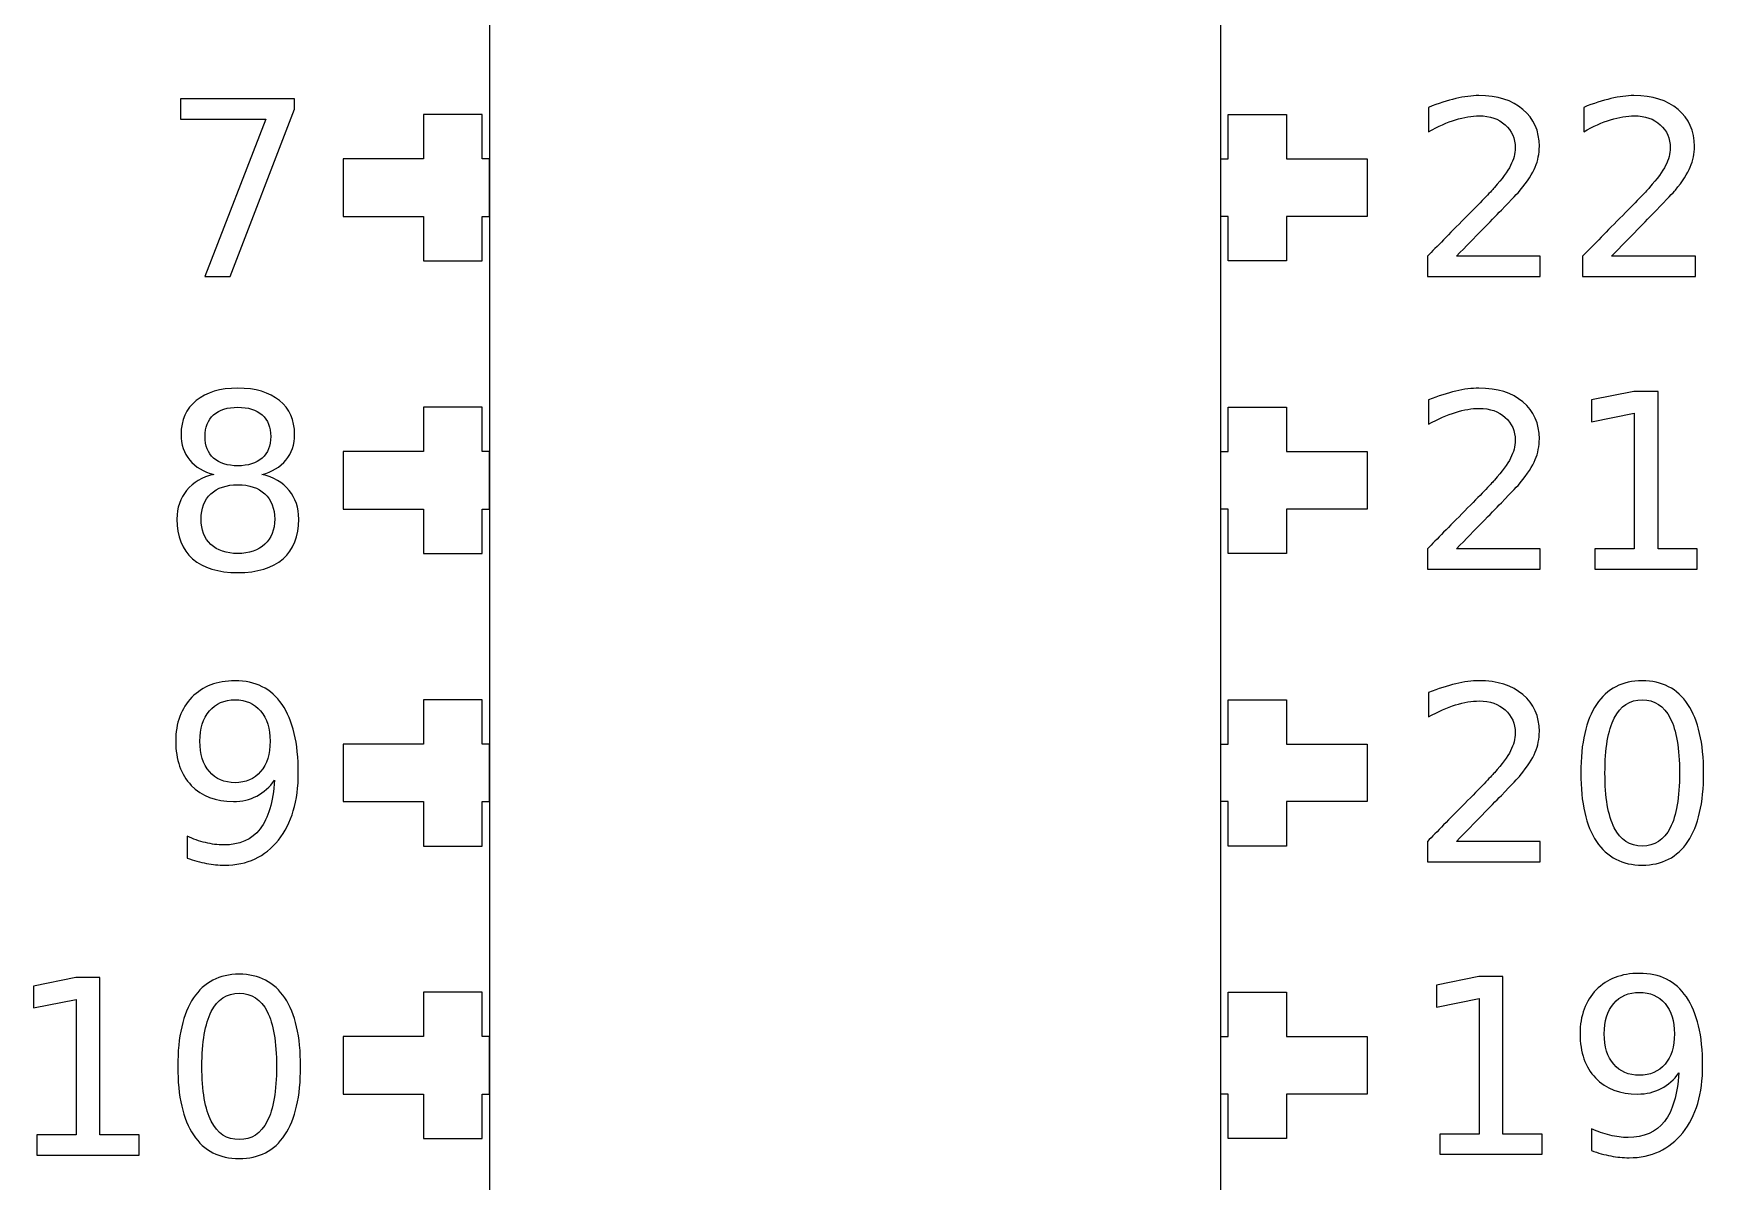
# Model space of a CAD drawing. Header units: centimetres. Extents: x -11.21 to -9.76, y -16.58 to -12.59.
# Drawn here: x -11.213 to -9.763, y -15.586 to -14.589 of the extents above; entities that cross this region are included whole.
import ezdxf

# ---------------------------------------------------------------- set-up
doc = ezdxf.new("R2010")
doc.units = ezdxf.units.CM
doc.header["$MEASUREMENT"] = 0
doc.layers.add('Layer 1', color=7, linetype='Continuous')

msp = doc.modelspace()

# ---------------------------------------------------------------- linework, layer by layer
at = {"layer": 'Layer 1', "color": 250, "lineweight": 25}
for points, knots in [([(-10.8175, -13.13542), (-10.8175, -13.13542), (-10.18251, -13.13542), (-10.18251, -13.13542), (-10.18251, -13.13542), (-10.18251, -13.13542), (-10.18251, -16.5644), (-10.18251, -16.5644), (-10.18251, -16.5644), (-10.18251, -16.5644), (-10.8175, -16.5644), (-10.8175, -16.5644), (-10.8175, -16.5644), (-10.8175, -16.5644), (-10.8175, -13.13542), (-10.8175, -13.13542)], [0, 0, 0, 0, 0.25, 0.25, 0.25, 0.25, 0.5, 0.5, 0.5, 0.5, 0.75, 0.75, 0.75, 0.75, 1, 1, 1, 1]), ([(-10.82385, -14.78642), (-10.82385, -14.78642), (-10.87465, -14.78642), (-10.87465, -14.78642), (-10.87465, -14.78642), (-10.87465, -14.78642), (-10.87465, -14.74792), (-10.87465, -14.74792), (-10.87465, -14.74792), (-10.87465, -14.74792), (-10.9445, -14.74792), (-10.9445, -14.74792), (-10.9445, -14.74792), (-10.9445, -14.74792), (-10.9445, -14.69792), (-10.9445, -14.69792), (-10.9445, -14.69792), (-10.9445, -14.69792), (-10.87465, -14.69792), (-10.87465, -14.69792), (-10.87465, -14.69792), (-10.87465, -14.69792), (-10.87465, -14.65942), (-10.87465, -14.65942), (-10.87465, -14.65942), (-10.87465, -14.65942), (-10.82385, -14.65942), (-10.82385, -14.65942), (-10.82385, -14.65942), (-10.82385, -14.65942), (-10.82385, -14.69792), (-10.82385, -14.69792), (-10.82385, -14.69792), (-10.82385, -14.69792), (-10.8175, -14.69792), (-10.8175, -14.69792), (-10.8175, -14.69792), (-10.8175, -14.69792), (-10.8175, -14.74792), (-10.8175, -14.74792), (-10.8175, -14.74792), (-10.8175, -14.74792), (-10.82385, -14.74792), (-10.82385, -14.74792), (-10.82385, -14.74792), (-10.82385, -14.74792), (-10.82385, -14.78642), (-10.82385, -14.78642)], [0, 0, 0, 0, 0.0833333, 0.0833333, 0.0833333, 0.0833333, 0.1666667, 0.1666667, 0.1666667, 0.1666667, 0.25, 0.25, 0.25, 0.25, 0.3333333, 0.3333333, 0.3333333, 0.3333333, 0.4166667, 0.4166667, 0.4166667, 0.4166667, 0.5, 0.5, 0.5, 0.5, 0.5833333, 0.5833333, 0.5833333, 0.5833333, 0.6666667, 0.6666667, 0.6666667, 0.6666667, 0.75, 0.75, 0.75, 0.75, 0.8333333, 0.8333333, 0.8333333, 0.8333333, 0.9166667, 0.9166667, 0.9166667, 0.9166667, 1, 1, 1, 1]), ([(-10.17615, -14.78642), (-10.17615, -14.78642), (-10.12535, -14.78642), (-10.12535, -14.78642), (-10.12535, -14.78642), (-10.12535, -14.78642), (-10.12535, -14.74792), (-10.12535, -14.74792), (-10.12535, -14.74792), (-10.12535, -14.74792), (-10.0555, -14.74792), (-10.0555, -14.74792), (-10.0555, -14.74792), (-10.0555, -14.74792), (-10.0555, -14.69792), (-10.0555, -14.69792), (-10.0555, -14.69792), (-10.0555, -14.69792), (-10.12535, -14.69792), (-10.12535, -14.69792), (-10.12535, -14.69792), (-10.12535, -14.69792), (-10.12535, -14.65942), (-10.12535, -14.65942), (-10.12535, -14.65942), (-10.12535, -14.65942), (-10.17615, -14.65942), (-10.17615, -14.65942), (-10.17615, -14.65942), (-10.17615, -14.65942), (-10.17615, -14.69792), (-10.17615, -14.69792), (-10.17615, -14.69792), (-10.17615, -14.69792), (-10.1825, -14.69792), (-10.1825, -14.69792), (-10.1825, -14.69792), (-10.1825, -14.69792), (-10.1825, -14.74792), (-10.1825, -14.74792), (-10.1825, -14.74792), (-10.1825, -14.74792), (-10.17615, -14.74792), (-10.17615, -14.74792), (-10.17615, -14.74792), (-10.17615, -14.74792), (-10.17615, -14.78642), (-10.17615, -14.78642)], [0, 0, 0, 0, 0.0833333, 0.0833333, 0.0833333, 0.0833333, 0.1666667, 0.1666667, 0.1666667, 0.1666667, 0.25, 0.25, 0.25, 0.25, 0.3333333, 0.3333333, 0.3333333, 0.3333333, 0.4166667, 0.4166667, 0.4166667, 0.4166667, 0.5, 0.5, 0.5, 0.5, 0.5833333, 0.5833333, 0.5833333, 0.5833333, 0.6666667, 0.6666667, 0.6666667, 0.6666667, 0.75, 0.75, 0.75, 0.75, 0.8333333, 0.8333333, 0.8333333, 0.8333333, 0.9166667, 0.9166667, 0.9166667, 0.9166667, 1, 1, 1, 1]), ([(-10.82385, -15.04042), (-10.82385, -15.04042), (-10.87465, -15.04042), (-10.87465, -15.04042), (-10.87465, -15.04042), (-10.87465, -15.04042), (-10.87465, -15.00192), (-10.87465, -15.00192), (-10.87465, -15.00192), (-10.87465, -15.00192), (-10.9445, -15.00192), (-10.9445, -15.00192), (-10.9445, -15.00192), (-10.9445, -15.00192), (-10.9445, -14.95192), (-10.9445, -14.95192), (-10.9445, -14.95192), (-10.9445, -14.95192), (-10.87465, -14.95192), (-10.87465, -14.95192), (-10.87465, -14.95192), (-10.87465, -14.95192), (-10.87465, -14.91342), (-10.87465, -14.91342), (-10.87465, -14.91342), (-10.87465, -14.91342), (-10.82385, -14.91342), (-10.82385, -14.91342), (-10.82385, -14.91342), (-10.82385, -14.91342), (-10.82385, -14.95192), (-10.82385, -14.95192), (-10.82385, -14.95192), (-10.82385, -14.95192), (-10.8175, -14.95192), (-10.8175, -14.95192), (-10.8175, -14.95192), (-10.8175, -14.95192), (-10.8175, -15.00192), (-10.8175, -15.00192), (-10.8175, -15.00192), (-10.8175, -15.00192), (-10.82385, -15.00192), (-10.82385, -15.00192), (-10.82385, -15.00192), (-10.82385, -15.00192), (-10.82385, -15.04042), (-10.82385, -15.04042)], [0, 0, 0, 0, 0.0833333, 0.0833333, 0.0833333, 0.0833333, 0.1666667, 0.1666667, 0.1666667, 0.1666667, 0.25, 0.25, 0.25, 0.25, 0.3333333, 0.3333333, 0.3333333, 0.3333333, 0.4166667, 0.4166667, 0.4166667, 0.4166667, 0.5, 0.5, 0.5, 0.5, 0.5833333, 0.5833333, 0.5833333, 0.5833333, 0.6666667, 0.6666667, 0.6666667, 0.6666667, 0.75, 0.75, 0.75, 0.75, 0.8333333, 0.8333333, 0.8333333, 0.8333333, 0.9166667, 0.9166667, 0.9166667, 0.9166667, 1, 1, 1, 1]), ([(-10.17615, -15.04042), (-10.17615, -15.04042), (-10.12535, -15.04042), (-10.12535, -15.04042), (-10.12535, -15.04042), (-10.12535, -15.04042), (-10.12535, -15.00192), (-10.12535, -15.00192), (-10.12535, -15.00192), (-10.12535, -15.00192), (-10.0555, -15.00192), (-10.0555, -15.00192), (-10.0555, -15.00192), (-10.0555, -15.00192), (-10.0555, -14.95192), (-10.0555, -14.95192), (-10.0555, -14.95192), (-10.0555, -14.95192), (-10.12535, -14.95192), (-10.12535, -14.95192), (-10.12535, -14.95192), (-10.12535, -14.95192), (-10.12535, -14.91342), (-10.12535, -14.91342), (-10.12535, -14.91342), (-10.12535, -14.91342), (-10.17615, -14.91342), (-10.17615, -14.91342), (-10.17615, -14.91342), (-10.17615, -14.91342), (-10.17615, -14.95192), (-10.17615, -14.95192), (-10.17615, -14.95192), (-10.17615, -14.95192), (-10.1825, -14.95192), (-10.1825, -14.95192), (-10.1825, -14.95192), (-10.1825, -14.95192), (-10.1825, -15.00192), (-10.1825, -15.00192), (-10.1825, -15.00192), (-10.1825, -15.00192), (-10.17615, -15.00192), (-10.17615, -15.00192), (-10.17615, -15.00192), (-10.17615, -15.00192), (-10.17615, -15.04042), (-10.17615, -15.04042)], [0, 0, 0, 0, 0.0833333, 0.0833333, 0.0833333, 0.0833333, 0.1666667, 0.1666667, 0.1666667, 0.1666667, 0.25, 0.25, 0.25, 0.25, 0.3333333, 0.3333333, 0.3333333, 0.3333333, 0.4166667, 0.4166667, 0.4166667, 0.4166667, 0.5, 0.5, 0.5, 0.5, 0.5833333, 0.5833333, 0.5833333, 0.5833333, 0.6666667, 0.6666667, 0.6666667, 0.6666667, 0.75, 0.75, 0.75, 0.75, 0.8333333, 0.8333333, 0.8333333, 0.8333333, 0.9166667, 0.9166667, 0.9166667, 0.9166667, 1, 1, 1, 1]), ([(-10.82385, -15.29442), (-10.82385, -15.29442), (-10.87465, -15.29442), (-10.87465, -15.29442), (-10.87465, -15.29442), (-10.87465, -15.29442), (-10.87465, -15.25592), (-10.87465, -15.25592), (-10.87465, -15.25592), (-10.87465, -15.25592), (-10.9445, -15.25592), (-10.9445, -15.25592), (-10.9445, -15.25592), (-10.9445, -15.25592), (-10.9445, -15.20592), (-10.9445, -15.20592), (-10.9445, -15.20592), (-10.9445, -15.20592), (-10.87465, -15.20592), (-10.87465, -15.20592), (-10.87465, -15.20592), (-10.87465, -15.20592), (-10.87465, -15.16742), (-10.87465, -15.16742), (-10.87465, -15.16742), (-10.87465, -15.16742), (-10.82385, -15.16742), (-10.82385, -15.16742), (-10.82385, -15.16742), (-10.82385, -15.16742), (-10.82385, -15.20592), (-10.82385, -15.20592), (-10.82385, -15.20592), (-10.82385, -15.20592), (-10.8175, -15.20592), (-10.8175, -15.20592), (-10.8175, -15.20592), (-10.8175, -15.20592), (-10.8175, -15.25592), (-10.8175, -15.25592), (-10.8175, -15.25592), (-10.8175, -15.25592), (-10.82385, -15.25592), (-10.82385, -15.25592), (-10.82385, -15.25592), (-10.82385, -15.25592), (-10.82385, -15.29442), (-10.82385, -15.29442)], [0, 0, 0, 0, 0.0833333, 0.0833333, 0.0833333, 0.0833333, 0.1666667, 0.1666667, 0.1666667, 0.1666667, 0.25, 0.25, 0.25, 0.25, 0.3333333, 0.3333333, 0.3333333, 0.3333333, 0.4166667, 0.4166667, 0.4166667, 0.4166667, 0.5, 0.5, 0.5, 0.5, 0.5833333, 0.5833333, 0.5833333, 0.5833333, 0.6666667, 0.6666667, 0.6666667, 0.6666667, 0.75, 0.75, 0.75, 0.75, 0.8333333, 0.8333333, 0.8333333, 0.8333333, 0.9166667, 0.9166667, 0.9166667, 0.9166667, 1, 1, 1, 1]), ([(-10.17615, -15.29442), (-10.17615, -15.29442), (-10.12535, -15.29442), (-10.12535, -15.29442), (-10.12535, -15.29442), (-10.12535, -15.29442), (-10.12535, -15.25592), (-10.12535, -15.25592), (-10.12535, -15.25592), (-10.12535, -15.25592), (-10.0555, -15.25592), (-10.0555, -15.25592), (-10.0555, -15.25592), (-10.0555, -15.25592), (-10.0555, -15.20592), (-10.0555, -15.20592), (-10.0555, -15.20592), (-10.0555, -15.20592), (-10.12535, -15.20592), (-10.12535, -15.20592), (-10.12535, -15.20592), (-10.12535, -15.20592), (-10.12535, -15.16742), (-10.12535, -15.16742), (-10.12535, -15.16742), (-10.12535, -15.16742), (-10.17615, -15.16742), (-10.17615, -15.16742), (-10.17615, -15.16742), (-10.17615, -15.16742), (-10.17615, -15.20592), (-10.17615, -15.20592), (-10.17615, -15.20592), (-10.17615, -15.20592), (-10.1825, -15.20592), (-10.1825, -15.20592), (-10.1825, -15.20592), (-10.1825, -15.20592), (-10.1825, -15.25592), (-10.1825, -15.25592), (-10.1825, -15.25592), (-10.1825, -15.25592), (-10.17615, -15.25592), (-10.17615, -15.25592), (-10.17615, -15.25592), (-10.17615, -15.25592), (-10.17615, -15.29442), (-10.17615, -15.29442)], [0, 0, 0, 0, 0.0833333, 0.0833333, 0.0833333, 0.0833333, 0.1666667, 0.1666667, 0.1666667, 0.1666667, 0.25, 0.25, 0.25, 0.25, 0.3333333, 0.3333333, 0.3333333, 0.3333333, 0.4166667, 0.4166667, 0.4166667, 0.4166667, 0.5, 0.5, 0.5, 0.5, 0.5833333, 0.5833333, 0.5833333, 0.5833333, 0.6666667, 0.6666667, 0.6666667, 0.6666667, 0.75, 0.75, 0.75, 0.75, 0.8333333, 0.8333333, 0.8333333, 0.8333333, 0.9166667, 0.9166667, 0.9166667, 0.9166667, 1, 1, 1, 1]), ([(-10.82385, -15.54842), (-10.82385, -15.54842), (-10.87465, -15.54842), (-10.87465, -15.54842), (-10.87465, -15.54842), (-10.87465, -15.54842), (-10.87465, -15.50992), (-10.87465, -15.50992), (-10.87465, -15.50992), (-10.87465, -15.50992), (-10.9445, -15.50992), (-10.9445, -15.50992), (-10.9445, -15.50992), (-10.9445, -15.50992), (-10.9445, -15.45992), (-10.9445, -15.45992), (-10.9445, -15.45992), (-10.9445, -15.45992), (-10.87465, -15.45992), (-10.87465, -15.45992), (-10.87465, -15.45992), (-10.87465, -15.45992), (-10.87465, -15.42142), (-10.87465, -15.42142), (-10.87465, -15.42142), (-10.87465, -15.42142), (-10.82385, -15.42142), (-10.82385, -15.42142), (-10.82385, -15.42142), (-10.82385, -15.42142), (-10.82385, -15.45992), (-10.82385, -15.45992), (-10.82385, -15.45992), (-10.82385, -15.45992), (-10.8175, -15.45992), (-10.8175, -15.45992), (-10.8175, -15.45992), (-10.8175, -15.45992), (-10.8175, -15.50992), (-10.8175, -15.50992), (-10.8175, -15.50992), (-10.8175, -15.50992), (-10.82385, -15.50992), (-10.82385, -15.50992), (-10.82385, -15.50992), (-10.82385, -15.50992), (-10.82385, -15.54842), (-10.82385, -15.54842)], [0, 0, 0, 0, 0.0833333, 0.0833333, 0.0833333, 0.0833333, 0.1666667, 0.1666667, 0.1666667, 0.1666667, 0.25, 0.25, 0.25, 0.25, 0.3333333, 0.3333333, 0.3333333, 0.3333333, 0.4166667, 0.4166667, 0.4166667, 0.4166667, 0.5, 0.5, 0.5, 0.5, 0.5833333, 0.5833333, 0.5833333, 0.5833333, 0.6666667, 0.6666667, 0.6666667, 0.6666667, 0.75, 0.75, 0.75, 0.75, 0.8333333, 0.8333333, 0.8333333, 0.8333333, 0.9166667, 0.9166667, 0.9166667, 0.9166667, 1, 1, 1, 1]), ([(-10.17615, -15.54842), (-10.17615, -15.54842), (-10.12535, -15.54842), (-10.12535, -15.54842), (-10.12535, -15.54842), (-10.12535, -15.54842), (-10.12535, -15.50992), (-10.12535, -15.50992), (-10.12535, -15.50992), (-10.12535, -15.50992), (-10.0555, -15.50992), (-10.0555, -15.50992), (-10.0555, -15.50992), (-10.0555, -15.50992), (-10.0555, -15.45992), (-10.0555, -15.45992), (-10.0555, -15.45992), (-10.0555, -15.45992), (-10.12535, -15.45992), (-10.12535, -15.45992), (-10.12535, -15.45992), (-10.12535, -15.45992), (-10.12535, -15.42142), (-10.12535, -15.42142), (-10.12535, -15.42142), (-10.12535, -15.42142), (-10.17615, -15.42142), (-10.17615, -15.42142), (-10.17615, -15.42142), (-10.17615, -15.42142), (-10.17615, -15.45992), (-10.17615, -15.45992), (-10.17615, -15.45992), (-10.17615, -15.45992), (-10.1825, -15.45992), (-10.1825, -15.45992), (-10.1825, -15.45992), (-10.1825, -15.45992), (-10.1825, -15.50992), (-10.1825, -15.50992), (-10.1825, -15.50992), (-10.1825, -15.50992), (-10.17615, -15.50992), (-10.17615, -15.50992), (-10.17615, -15.50992), (-10.17615, -15.50992), (-10.17615, -15.54842), (-10.17615, -15.54842)], [0, 0, 0, 0, 0.0833333, 0.0833333, 0.0833333, 0.0833333, 0.1666667, 0.1666667, 0.1666667, 0.1666667, 0.25, 0.25, 0.25, 0.25, 0.3333333, 0.3333333, 0.3333333, 0.3333333, 0.4166667, 0.4166667, 0.4166667, 0.4166667, 0.5, 0.5, 0.5, 0.5, 0.5833333, 0.5833333, 0.5833333, 0.5833333, 0.6666667, 0.6666667, 0.6666667, 0.6666667, 0.75, 0.75, 0.75, 0.75, 0.8333333, 0.8333333, 0.8333333, 0.8333333, 0.9166667, 0.9166667, 0.9166667, 0.9166667, 1, 1, 1, 1])]:
    msp.add_open_spline(points, degree=3, knots=knots, dxfattribs=at)
at = {"layer": 'Layer 1', "color": 250}
for points, knots in [([(-11.08588, -14.64575), (-11.08588, -14.64575), (-10.98666, -14.64575), (-10.98666, -14.64575), (-10.98666, -14.64575), (-10.98666, -14.64575), (-10.98666, -14.65464), (-10.98666, -14.65464), (-10.98666, -14.65464), (-10.98666, -14.65464), (-11.04272, -14.80005), (-11.04272, -14.80005), (-11.04272, -14.80005), (-11.04272, -14.80005), (-11.06451, -14.80005), (-11.06451, -14.80005), (-11.06451, -14.80005), (-11.06451, -14.80005), (-11.01178, -14.66332), (-11.01178, -14.66332), (-11.01178, -14.66332), (-11.01178, -14.66332), (-11.08588, -14.66332), (-11.08588, -14.66332), (-11.08588, -14.66332), (-11.08588, -14.66332), (-11.08588, -14.64575), (-11.08588, -14.64575)], [0, 0, 0, 0, 0.1428571, 0.1428571, 0.1428571, 0.1428571, 0.2857143, 0.2857143, 0.2857143, 0.2857143, 0.4285714, 0.4285714, 0.4285714, 0.4285714, 0.5714286, 0.5714286, 0.5714286, 0.5714286, 0.7142857, 0.7142857, 0.7142857, 0.7142857, 0.8571429, 0.8571429, 0.8571429, 0.8571429, 1, 1, 1, 1]), ([(-9.97788, -14.78248), (-9.97788, -14.78248), (-9.90504, -14.78248), (-9.90504, -14.78248), (-9.90504, -14.78248), (-9.90504, -14.78248), (-9.90504, -14.80005), (-9.90504, -14.80005), (-9.90504, -14.80005), (-9.90504, -14.80005), (-10.00299, -14.80005), (-10.00299, -14.80005), (-10.00299, -14.80005), (-10.00299, -14.80005), (-10.00299, -14.78248), (-10.00299, -14.78248), (-10.00299, -14.78248), (-9.99506, -14.7743), (-9.98426, -14.76329), (-9.97062, -14.74946), (-9.97062, -14.74946), (-9.95693, -14.73563), (-9.94832, -14.72675), (-9.94483, -14.72276), (-9.94483, -14.72276), (-9.93813, -14.71524), (-9.93347, -14.7089), (-9.93083, -14.70367), (-9.93083, -14.70367), (-9.92818, -14.69849), (-9.92684, -14.69337), (-9.92684, -14.68833), (-9.92684, -14.68833), (-9.92684, -14.68014), (-9.92973, -14.67344), (-9.93548, -14.66829), (-9.93548, -14.66829), (-9.94123, -14.66311), (-9.94871, -14.66053), (-9.95796, -14.66053), (-9.95796, -14.66053), (-9.96448, -14.66053), (-9.9714, -14.66166), (-9.97865, -14.66395), (-9.97865, -14.66395), (-9.98592, -14.66621), (-9.99372, -14.66967), (-10.00197, -14.67429), (-10.00197, -14.67429), (-10.00197, -14.67429), (-10.00197, -14.65319), (-10.00197, -14.65319), (-10.00197, -14.65319), (-9.99357, -14.64981), (-9.98571, -14.64727), (-9.97841, -14.64554), (-9.97841, -14.64554), (-9.97111, -14.64381), (-9.96441, -14.64296), (-9.95834, -14.64296), (-9.95834, -14.64296), (-9.94236, -14.64296), (-9.92963, -14.64695), (-9.9201, -14.65496), (-9.9201, -14.65496), (-9.91061, -14.66293), (-9.90585, -14.67362), (-9.90585, -14.68699), (-9.90585, -14.68699), (-9.90585, -14.69334), (-9.90705, -14.69934), (-9.90941, -14.70501), (-9.90941, -14.70501), (-9.91178, -14.71069), (-9.91612, -14.7174), (-9.9224, -14.72512), (-9.9224, -14.72512), (-9.92412, -14.72713), (-9.92959, -14.73288), (-9.93884, -14.74244), (-9.93884, -14.74244), (-9.94804, -14.75197), (-9.96109, -14.76534), (-9.97788, -14.78248)], [0, 0, 0, 0, 0.047619, 0.047619, 0.047619, 0.047619, 0.0952381, 0.0952381, 0.0952381, 0.0952381, 0.1428571, 0.1428571, 0.1428571, 0.1428571, 0.1904762, 0.1904762, 0.1904762, 0.1904762, 0.2380952, 0.2380952, 0.2380952, 0.2380952, 0.2857143, 0.2857143, 0.2857143, 0.2857143, 0.3333333, 0.3333333, 0.3333333, 0.3333333, 0.3809524, 0.3809524, 0.3809524, 0.3809524, 0.4285714, 0.4285714, 0.4285714, 0.4285714, 0.4761905, 0.4761905, 0.4761905, 0.4761905, 0.5238095, 0.5238095, 0.5238095, 0.5238095, 0.5714286, 0.5714286, 0.5714286, 0.5714286, 0.6190476, 0.6190476, 0.6190476, 0.6190476, 0.6666667, 0.6666667, 0.6666667, 0.6666667, 0.7142857, 0.7142857, 0.7142857, 0.7142857, 0.7619048, 0.7619048, 0.7619048, 0.7619048, 0.8095238, 0.8095238, 0.8095238, 0.8095238, 0.8571429, 0.8571429, 0.8571429, 0.8571429, 0.9047619, 0.9047619, 0.9047619, 0.9047619, 0.952381, 0.952381, 0.952381, 0.952381, 1, 1, 1, 1]), ([(-9.84324, -14.78248), (-9.84324, -14.78248), (-9.7704, -14.78248), (-9.7704, -14.78248), (-9.7704, -14.78248), (-9.7704, -14.78248), (-9.7704, -14.80005), (-9.7704, -14.80005), (-9.7704, -14.80005), (-9.7704, -14.80005), (-9.86835, -14.80005), (-9.86835, -14.80005), (-9.86835, -14.80005), (-9.86835, -14.80005), (-9.86835, -14.78248), (-9.86835, -14.78248), (-9.86835, -14.78248), (-9.86042, -14.7743), (-9.84962, -14.76329), (-9.83598, -14.74946), (-9.83598, -14.74946), (-9.82229, -14.73563), (-9.81368, -14.72675), (-9.81019, -14.72276), (-9.81019, -14.72276), (-9.80349, -14.71524), (-9.79883, -14.7089), (-9.79619, -14.70367), (-9.79619, -14.70367), (-9.79354, -14.69849), (-9.7922, -14.69337), (-9.7922, -14.68833), (-9.7922, -14.68833), (-9.7922, -14.68014), (-9.79509, -14.67344), (-9.80084, -14.66829), (-9.80084, -14.66829), (-9.80659, -14.66311), (-9.81407, -14.66053), (-9.82332, -14.66053), (-9.82332, -14.66053), (-9.82984, -14.66053), (-9.83676, -14.66166), (-9.84401, -14.66395), (-9.84401, -14.66395), (-9.85128, -14.66621), (-9.85908, -14.66967), (-9.86733, -14.67429), (-9.86733, -14.67429), (-9.86733, -14.67429), (-9.86733, -14.65319), (-9.86733, -14.65319), (-9.86733, -14.65319), (-9.85893, -14.64981), (-9.85107, -14.64727), (-9.84377, -14.64554), (-9.84377, -14.64554), (-9.83647, -14.64381), (-9.82977, -14.64296), (-9.8237, -14.64296), (-9.8237, -14.64296), (-9.80772, -14.64296), (-9.79499, -14.64695), (-9.78546, -14.65496), (-9.78546, -14.65496), (-9.77597, -14.66293), (-9.77121, -14.67362), (-9.77121, -14.68699), (-9.77121, -14.68699), (-9.77121, -14.69334), (-9.77241, -14.69934), (-9.77477, -14.70501), (-9.77477, -14.70501), (-9.77714, -14.71069), (-9.78148, -14.7174), (-9.78776, -14.72512), (-9.78776, -14.72512), (-9.78948, -14.72713), (-9.79495, -14.73288), (-9.8042, -14.74244), (-9.8042, -14.74244), (-9.8134, -14.75197), (-9.82645, -14.76534), (-9.84324, -14.78248)], [0, 0, 0, 0, 0.047619, 0.047619, 0.047619, 0.047619, 0.0952381, 0.0952381, 0.0952381, 0.0952381, 0.1428571, 0.1428571, 0.1428571, 0.1428571, 0.1904762, 0.1904762, 0.1904762, 0.1904762, 0.2380952, 0.2380952, 0.2380952, 0.2380952, 0.2857143, 0.2857143, 0.2857143, 0.2857143, 0.3333333, 0.3333333, 0.3333333, 0.3333333, 0.3809524, 0.3809524, 0.3809524, 0.3809524, 0.4285714, 0.4285714, 0.4285714, 0.4285714, 0.4761905, 0.4761905, 0.4761905, 0.4761905, 0.5238095, 0.5238095, 0.5238095, 0.5238095, 0.5714286, 0.5714286, 0.5714286, 0.5714286, 0.6190476, 0.6190476, 0.6190476, 0.6190476, 0.6666667, 0.6666667, 0.6666667, 0.6666667, 0.7142857, 0.7142857, 0.7142857, 0.7142857, 0.7619048, 0.7619048, 0.7619048, 0.7619048, 0.8095238, 0.8095238, 0.8095238, 0.8095238, 0.8571429, 0.8571429, 0.8571429, 0.8571429, 0.9047619, 0.9047619, 0.9047619, 0.9047619, 0.952381, 0.952381, 0.952381, 0.952381, 1, 1, 1, 1]), ([(-11.05683, -14.97189), (-11.06578, -14.96967), (-11.07276, -14.96551), (-11.07777, -14.95937), (-11.07777, -14.95937), (-11.08274, -14.95326), (-11.08525, -14.94579), (-11.08525, -14.93697), (-11.08525, -14.93697), (-11.08525, -14.92462), (-11.08087, -14.91488), (-11.07209, -14.90772), (-11.07209, -14.90772), (-11.06331, -14.90056), (-11.05125, -14.89696), (-11.03598, -14.89696), (-11.03598, -14.89696), (-11.02063, -14.89696), (-11.00857, -14.90056), (-10.99982, -14.90772), (-10.99982, -14.90772), (-10.99107, -14.91488), (-10.9867, -14.92462), (-10.9867, -14.93697), (-10.9867, -14.93697), (-10.9867, -14.94579), (-10.9892, -14.95326), (-10.99417, -14.95937), (-10.99417, -14.95937), (-10.99918, -14.96551), (-11.00613, -14.96967), (-11.01502, -14.97189), (-11.01502, -14.97189), (-11.00493, -14.97422), (-10.9971, -14.9788), (-10.99149, -14.98565), (-10.99149, -14.98565), (-10.98588, -14.99246), (-10.98306, -15.00078), (-10.98306, -15.01066), (-10.98306, -15.01066), (-10.98306, -15.02558), (-10.98761, -15.03708), (-10.99675, -15.04505), (-10.99675, -15.04505), (-11.00589, -15.05306), (-11.01897, -15.05705), (-11.03598, -15.05705), (-11.03598, -15.05705), (-11.05298, -15.05705), (-11.06606, -15.05306), (-11.0752, -15.04505), (-11.0752, -15.04505), (-11.08433, -15.03708), (-11.08888, -15.02558), (-11.08888, -15.01066), (-11.08888, -15.01066), (-11.08888, -15.00078), (-11.08606, -14.99246), (-11.08042, -14.98565), (-11.08042, -14.98565), (-11.07474, -14.9788), (-11.06691, -14.97422), (-11.05683, -14.97189)], [0, 0, 0, 0, 0.0625, 0.0625, 0.0625, 0.0625, 0.125, 0.125, 0.125, 0.125, 0.1875, 0.1875, 0.1875, 0.1875, 0.25, 0.25, 0.25, 0.25, 0.3125, 0.3125, 0.3125, 0.3125, 0.375, 0.375, 0.375, 0.375, 0.4375, 0.4375, 0.4375, 0.4375, 0.5, 0.5, 0.5, 0.5, 0.5625, 0.5625, 0.5625, 0.5625, 0.625, 0.625, 0.625, 0.625, 0.6875, 0.6875, 0.6875, 0.6875, 0.75, 0.75, 0.75, 0.75, 0.8125, 0.8125, 0.8125, 0.8125, 0.875, 0.875, 0.875, 0.875, 0.9375, 0.9375, 0.9375, 0.9375, 1, 1, 1, 1]), ([(-9.97788, -15.03648), (-9.97788, -15.03648), (-9.90504, -15.03648), (-9.90504, -15.03648), (-9.90504, -15.03648), (-9.90504, -15.03648), (-9.90504, -15.05405), (-9.90504, -15.05405), (-9.90504, -15.05405), (-9.90504, -15.05405), (-10.00299, -15.05405), (-10.00299, -15.05405), (-10.00299, -15.05405), (-10.00299, -15.05405), (-10.00299, -15.03648), (-10.00299, -15.03648), (-10.00299, -15.03648), (-9.99506, -15.0283), (-9.98426, -15.01729), (-9.97062, -15.00346), (-9.97062, -15.00346), (-9.95693, -14.98963), (-9.94832, -14.98075), (-9.94483, -14.97676), (-9.94483, -14.97676), (-9.93813, -14.96924), (-9.93347, -14.9629), (-9.93083, -14.95767), (-9.93083, -14.95767), (-9.92818, -14.95249), (-9.92684, -14.94737), (-9.92684, -14.94233), (-9.92684, -14.94233), (-9.92684, -14.93414), (-9.92973, -14.92744), (-9.93548, -14.92229), (-9.93548, -14.92229), (-9.94123, -14.91711), (-9.94871, -14.91453), (-9.95796, -14.91453), (-9.95796, -14.91453), (-9.96448, -14.91453), (-9.9714, -14.91566), (-9.97865, -14.91795), (-9.97865, -14.91795), (-9.98592, -14.92021), (-9.99372, -14.92367), (-10.00197, -14.92829), (-10.00197, -14.92829), (-10.00197, -14.92829), (-10.00197, -14.90719), (-10.00197, -14.90719), (-10.00197, -14.90719), (-9.99357, -14.90381), (-9.98571, -14.90127), (-9.97841, -14.89954), (-9.97841, -14.89954), (-9.97111, -14.89781), (-9.96441, -14.89696), (-9.95834, -14.89696), (-9.95834, -14.89696), (-9.94236, -14.89696), (-9.92963, -14.90095), (-9.9201, -14.90896), (-9.9201, -14.90896), (-9.91061, -14.91693), (-9.90585, -14.92762), (-9.90585, -14.94099), (-9.90585, -14.94099), (-9.90585, -14.94734), (-9.90705, -14.95334), (-9.90941, -14.95901), (-9.90941, -14.95901), (-9.91178, -14.96469), (-9.91612, -14.9714), (-9.9224, -14.97912), (-9.9224, -14.97912), (-9.92412, -14.98113), (-9.92959, -14.98688), (-9.93884, -14.99644), (-9.93884, -14.99644), (-9.94804, -15.00597), (-9.96109, -15.01934), (-9.97788, -15.03648)], [0, 0, 0, 0, 0.047619, 0.047619, 0.047619, 0.047619, 0.0952381, 0.0952381, 0.0952381, 0.0952381, 0.1428571, 0.1428571, 0.1428571, 0.1428571, 0.1904762, 0.1904762, 0.1904762, 0.1904762, 0.2380952, 0.2380952, 0.2380952, 0.2380952, 0.2857143, 0.2857143, 0.2857143, 0.2857143, 0.3333333, 0.3333333, 0.3333333, 0.3333333, 0.3809524, 0.3809524, 0.3809524, 0.3809524, 0.4285714, 0.4285714, 0.4285714, 0.4285714, 0.4761905, 0.4761905, 0.4761905, 0.4761905, 0.5238095, 0.5238095, 0.5238095, 0.5238095, 0.5714286, 0.5714286, 0.5714286, 0.5714286, 0.6190476, 0.6190476, 0.6190476, 0.6190476, 0.6666667, 0.6666667, 0.6666667, 0.6666667, 0.7142857, 0.7142857, 0.7142857, 0.7142857, 0.7619048, 0.7619048, 0.7619048, 0.7619048, 0.8095238, 0.8095238, 0.8095238, 0.8095238, 0.8571429, 0.8571429, 0.8571429, 0.8571429, 0.9047619, 0.9047619, 0.9047619, 0.9047619, 0.952381, 0.952381, 0.952381, 0.952381, 1, 1, 1, 1]), ([(-9.85759, -15.03648), (-9.85759, -15.03648), (-9.82349, -15.03648), (-9.82349, -15.03648), (-9.82349, -15.03648), (-9.82349, -15.03648), (-9.82349, -14.91876), (-9.82349, -14.91876), (-9.82349, -14.91876), (-9.82349, -14.91876), (-9.86059, -14.92621), (-9.86059, -14.92621), (-9.86059, -14.92621), (-9.86059, -14.92621), (-9.86059, -14.90719), (-9.86059, -14.90719), (-9.86059, -14.90719), (-9.86059, -14.90719), (-9.8237, -14.89975), (-9.8237, -14.89975), (-9.8237, -14.89975), (-9.8237, -14.89975), (-9.80282, -14.89975), (-9.80282, -14.89975), (-9.80282, -14.89975), (-9.80282, -14.89975), (-9.80282, -15.03648), (-9.80282, -15.03648), (-9.80282, -15.03648), (-9.80282, -15.03648), (-9.76871, -15.03648), (-9.76871, -15.03648), (-9.76871, -15.03648), (-9.76871, -15.03648), (-9.76871, -15.05405), (-9.76871, -15.05405), (-9.76871, -15.05405), (-9.76871, -15.05405), (-9.85759, -15.05405), (-9.85759, -15.05405), (-9.85759, -15.05405), (-9.85759, -15.05405), (-9.85759, -15.03648), (-9.85759, -15.03648)], [0, 0, 0, 0, 0.0909091, 0.0909091, 0.0909091, 0.0909091, 0.1818182, 0.1818182, 0.1818182, 0.1818182, 0.2727273, 0.2727273, 0.2727273, 0.2727273, 0.3636364, 0.3636364, 0.3636364, 0.3636364, 0.4545455, 0.4545455, 0.4545455, 0.4545455, 0.5454545, 0.5454545, 0.5454545, 0.5454545, 0.6363636, 0.6363636, 0.6363636, 0.6363636, 0.7272727, 0.7272727, 0.7272727, 0.7272727, 0.8181818, 0.8181818, 0.8181818, 0.8181818, 0.9090909, 0.9090909, 0.9090909, 0.9090909, 1, 1, 1, 1]), ([(-11.06447, -14.93891), (-11.06447, -14.94691), (-11.06197, -14.95316), (-11.057, -14.95764), (-11.057, -14.95764), (-11.05199, -14.96212), (-11.04501, -14.96434), (-11.03598, -14.96434), (-11.03598, -14.96434), (-11.02702, -14.96434), (-11.02003, -14.96212), (-11.01495, -14.95764), (-11.01495, -14.95764), (-11.00991, -14.95316), (-11.00737, -14.94691), (-11.00737, -14.93891), (-11.00737, -14.93891), (-11.00737, -14.93093), (-11.00991, -14.92469), (-11.01495, -14.92021), (-11.01495, -14.92021), (-11.02003, -14.91573), (-11.02702, -14.91351), (-11.03598, -14.91351), (-11.03598, -14.91351), (-11.04501, -14.91351), (-11.05199, -14.91573), (-11.057, -14.92021), (-11.057, -14.92021), (-11.06197, -14.92469), (-11.06447, -14.93093), (-11.06447, -14.93891)], [0, 0, 0, 0, 0.125, 0.125, 0.125, 0.125, 0.25, 0.25, 0.25, 0.25, 0.375, 0.375, 0.375, 0.375, 0.5, 0.5, 0.5, 0.5, 0.625, 0.625, 0.625, 0.625, 0.75, 0.75, 0.75, 0.75, 0.875, 0.875, 0.875, 0.875, 1, 1, 1, 1]), ([(-11.03598, -14.98078), (-11.04589, -14.98078), (-11.05369, -14.98343), (-11.05936, -14.98875), (-11.05936, -14.98875), (-11.06504, -14.99404), (-11.06789, -15.00135), (-11.06789, -15.01062), (-11.06789, -15.01062), (-11.06789, -15.01994), (-11.06504, -15.02724), (-11.05936, -15.03253), (-11.05936, -15.03253), (-11.05369, -15.03786), (-11.04589, -15.0405), (-11.03598, -15.0405), (-11.03598, -15.0405), (-11.02606, -15.0405), (-11.01823, -15.03782), (-11.01252, -15.0325), (-11.01252, -15.0325), (-11.0068, -15.02717), (-11.00395, -15.01987), (-11.00395, -15.01062), (-11.00395, -15.01062), (-11.00395, -15.00135), (-11.0068, -14.99404), (-11.01248, -14.98875), (-11.01248, -14.98875), (-11.01816, -14.98343), (-11.02599, -14.98078), (-11.03598, -14.98078)], [0, 0, 0, 0, 0.125, 0.125, 0.125, 0.125, 0.25, 0.25, 0.25, 0.25, 0.375, 0.375, 0.375, 0.375, 0.5, 0.5, 0.5, 0.5, 0.625, 0.625, 0.625, 0.625, 0.75, 0.75, 0.75, 0.75, 0.875, 0.875, 0.875, 0.875, 1, 1, 1, 1]), ([(-11.07999, -15.30484), (-11.07999, -15.30484), (-11.07999, -15.28583), (-11.07999, -15.28583), (-11.07999, -15.28583), (-11.07477, -15.2883), (-11.06944, -15.2902), (-11.06408, -15.29151), (-11.06408, -15.29151), (-11.05869, -15.29281), (-11.05344, -15.29348), (-11.04825, -15.29348), (-11.04825, -15.29348), (-11.0345, -15.29348), (-11.02395, -15.28886), (-11.01668, -15.27958), (-11.01668, -15.27958), (-11.00941, -15.2703), (-11.00525, -15.25623), (-11.00423, -15.23736), (-11.00423, -15.23736), (-11.00821, -15.24328), (-11.01329, -15.24783), (-11.01943, -15.25101), (-11.01943, -15.25101), (-11.02557, -15.25418), (-11.03234, -15.25577), (-11.03979, -15.25577), (-11.03979, -15.25577), (-11.0552, -15.25577), (-11.06743, -15.25111), (-11.07643, -15.24177), (-11.07643, -15.24177), (-11.08543, -15.23242), (-11.08991, -15.21965), (-11.08991, -15.20345), (-11.08991, -15.20345), (-11.08991, -15.18762), (-11.08521, -15.17492), (-11.07587, -15.16532), (-11.07587, -15.16532), (-11.06648, -15.15576), (-11.054, -15.15096), (-11.03845, -15.15096), (-11.03845, -15.15096), (-11.0206, -15.15096), (-11.00698, -15.15781), (-10.99756, -15.17149), (-10.99756, -15.17149), (-10.98814, -15.18515), (-10.98345, -15.20501), (-10.98345, -15.23104), (-10.98345, -15.23104), (-10.98345, -15.25538), (-10.98924, -15.27478), (-11.00077, -15.28928), (-11.00077, -15.28928), (-11.01231, -15.30378), (-11.02783, -15.31105), (-11.04734, -15.31105), (-11.04734, -15.31105), (-11.05256, -15.31105), (-11.05788, -15.31052), (-11.06324, -15.3095), (-11.06324, -15.3095), (-11.06863, -15.30847), (-11.07421, -15.30692), (-11.07999, -15.30484)], [0, 0, 0, 0, 0.0588235, 0.0588235, 0.0588235, 0.0588235, 0.1176471, 0.1176471, 0.1176471, 0.1176471, 0.1764706, 0.1764706, 0.1764706, 0.1764706, 0.2352941, 0.2352941, 0.2352941, 0.2352941, 0.2941176, 0.2941176, 0.2941176, 0.2941176, 0.3529412, 0.3529412, 0.3529412, 0.3529412, 0.4117647, 0.4117647, 0.4117647, 0.4117647, 0.4705882, 0.4705882, 0.4705882, 0.4705882, 0.5294118, 0.5294118, 0.5294118, 0.5294118, 0.5882353, 0.5882353, 0.5882353, 0.5882353, 0.6470588, 0.6470588, 0.6470588, 0.6470588, 0.7058824, 0.7058824, 0.7058824, 0.7058824, 0.7647059, 0.7647059, 0.7647059, 0.7647059, 0.8235294, 0.8235294, 0.8235294, 0.8235294, 0.8823529, 0.8823529, 0.8823529, 0.8823529, 0.9411765, 0.9411765, 0.9411765, 0.9411765, 1, 1, 1, 1]), ([(-9.97788, -15.29048), (-9.97788, -15.29048), (-9.90504, -15.29048), (-9.90504, -15.29048), (-9.90504, -15.29048), (-9.90504, -15.29048), (-9.90504, -15.30805), (-9.90504, -15.30805), (-9.90504, -15.30805), (-9.90504, -15.30805), (-10.00299, -15.30805), (-10.00299, -15.30805), (-10.00299, -15.30805), (-10.00299, -15.30805), (-10.00299, -15.29048), (-10.00299, -15.29048), (-10.00299, -15.29048), (-9.99506, -15.2823), (-9.98426, -15.27129), (-9.97062, -15.25746), (-9.97062, -15.25746), (-9.95693, -15.24363), (-9.94832, -15.23475), (-9.94483, -15.23076), (-9.94483, -15.23076), (-9.93813, -15.22324), (-9.93347, -15.2169), (-9.93083, -15.21167), (-9.93083, -15.21167), (-9.92818, -15.20649), (-9.92684, -15.20137), (-9.92684, -15.19633), (-9.92684, -15.19633), (-9.92684, -15.18814), (-9.92973, -15.18144), (-9.93548, -15.17629), (-9.93548, -15.17629), (-9.94123, -15.17111), (-9.94871, -15.16853), (-9.95796, -15.16853), (-9.95796, -15.16853), (-9.96448, -15.16853), (-9.9714, -15.16966), (-9.97865, -15.17195), (-9.97865, -15.17195), (-9.98592, -15.17421), (-9.99372, -15.17767), (-10.00197, -15.18229), (-10.00197, -15.18229), (-10.00197, -15.18229), (-10.00197, -15.16119), (-10.00197, -15.16119), (-10.00197, -15.16119), (-9.99357, -15.15781), (-9.98571, -15.15527), (-9.97841, -15.15354), (-9.97841, -15.15354), (-9.97111, -15.15181), (-9.96441, -15.15096), (-9.95834, -15.15096), (-9.95834, -15.15096), (-9.94236, -15.15096), (-9.92963, -15.15495), (-9.9201, -15.16296), (-9.9201, -15.16296), (-9.91061, -15.17093), (-9.90585, -15.18162), (-9.90585, -15.19499), (-9.90585, -15.19499), (-9.90585, -15.20134), (-9.90705, -15.20734), (-9.90941, -15.21301), (-9.90941, -15.21301), (-9.91178, -15.21869), (-9.91612, -15.2254), (-9.9224, -15.23312), (-9.9224, -15.23312), (-9.92412, -15.23513), (-9.92959, -15.24088), (-9.93884, -15.25044), (-9.93884, -15.25044), (-9.94804, -15.25997), (-9.96109, -15.27334), (-9.97788, -15.29048)], [0, 0, 0, 0, 0.047619, 0.047619, 0.047619, 0.047619, 0.0952381, 0.0952381, 0.0952381, 0.0952381, 0.1428571, 0.1428571, 0.1428571, 0.1428571, 0.1904762, 0.1904762, 0.1904762, 0.1904762, 0.2380952, 0.2380952, 0.2380952, 0.2380952, 0.2857143, 0.2857143, 0.2857143, 0.2857143, 0.3333333, 0.3333333, 0.3333333, 0.3333333, 0.3809524, 0.3809524, 0.3809524, 0.3809524, 0.4285714, 0.4285714, 0.4285714, 0.4285714, 0.4761905, 0.4761905, 0.4761905, 0.4761905, 0.5238095, 0.5238095, 0.5238095, 0.5238095, 0.5714286, 0.5714286, 0.5714286, 0.5714286, 0.6190476, 0.6190476, 0.6190476, 0.6190476, 0.6666667, 0.6666667, 0.6666667, 0.6666667, 0.7142857, 0.7142857, 0.7142857, 0.7142857, 0.7619048, 0.7619048, 0.7619048, 0.7619048, 0.8095238, 0.8095238, 0.8095238, 0.8095238, 0.8571429, 0.8571429, 0.8571429, 0.8571429, 0.9047619, 0.9047619, 0.9047619, 0.9047619, 0.952381, 0.952381, 0.952381, 0.952381, 1, 1, 1, 1]), ([(-9.81654, -15.15096), (-9.79926, -15.15096), (-9.78606, -15.15781), (-9.77693, -15.17149), (-9.77693, -15.17149), (-9.76779, -15.18515), (-9.76324, -15.20501), (-9.76324, -15.23104), (-9.76324, -15.23104), (-9.76324, -15.25704), (-9.76779, -15.27687), (-9.77693, -15.29052), (-9.77693, -15.29052), (-9.78606, -15.3042), (-9.79926, -15.31105), (-9.81654, -15.31105), (-9.81654, -15.31105), (-9.83386, -15.31105), (-9.84705, -15.3042), (-9.85618, -15.29052), (-9.85618, -15.29052), (-9.86532, -15.27687), (-9.86987, -15.25704), (-9.86987, -15.23104), (-9.86987, -15.23104), (-9.86987, -15.20501), (-9.86532, -15.18515), (-9.85618, -15.17149), (-9.85618, -15.17149), (-9.84705, -15.15781), (-9.83386, -15.15096), (-9.81654, -15.15096)], [0, 0, 0, 0, 0.125, 0.125, 0.125, 0.125, 0.25, 0.25, 0.25, 0.25, 0.375, 0.375, 0.375, 0.375, 0.5, 0.5, 0.5, 0.5, 0.625, 0.625, 0.625, 0.625, 0.75, 0.75, 0.75, 0.75, 0.875, 0.875, 0.875, 0.875, 1, 1, 1, 1]), ([(-11.03841, -15.23944), (-11.02906, -15.23944), (-11.02162, -15.23623), (-11.01615, -15.22984), (-11.01615, -15.22984), (-11.01068, -15.22342), (-11.00793, -15.21464), (-11.00793, -15.20345), (-11.00793, -15.20345), (-11.00793, -15.19238), (-11.01068, -15.18363), (-11.01615, -15.17717), (-11.01615, -15.17717), (-11.02162, -15.17072), (-11.02906, -15.16751), (-11.03841, -15.16751), (-11.03841, -15.16751), (-11.0478, -15.16751), (-11.05524, -15.17072), (-11.0607, -15.17717), (-11.0607, -15.17717), (-11.06616, -15.18363), (-11.06892, -15.19238), (-11.06892, -15.20345), (-11.06892, -15.20345), (-11.06892, -15.21464), (-11.06616, -15.22342), (-11.0607, -15.22984), (-11.0607, -15.22984), (-11.05524, -15.23623), (-11.0478, -15.23944), (-11.03841, -15.23944)], [0, 0, 0, 0, 0.125, 0.125, 0.125, 0.125, 0.25, 0.25, 0.25, 0.25, 0.375, 0.375, 0.375, 0.375, 0.5, 0.5, 0.5, 0.5, 0.625, 0.625, 0.625, 0.625, 0.75, 0.75, 0.75, 0.75, 0.875, 0.875, 0.875, 0.875, 1, 1, 1, 1]), ([(-9.81654, -15.16751), (-9.8273, -15.16751), (-9.83538, -15.1728), (-9.84077, -15.18338), (-9.84077, -15.18338), (-9.84616, -15.19393), (-9.84888, -15.20984), (-9.84888, -15.23104), (-9.84888, -15.23104), (-9.84888, -15.25221), (-9.84616, -15.26808), (-9.84077, -15.27863), (-9.84077, -15.27863), (-9.83538, -15.28921), (-9.8273, -15.2945), (-9.81654, -15.2945), (-9.81654, -15.2945), (-9.80575, -15.2945), (-9.79763, -15.28921), (-9.79224, -15.27863), (-9.79224, -15.27863), (-9.78684, -15.26808), (-9.78412, -15.25221), (-9.78412, -15.23104), (-9.78412, -15.23104), (-9.78412, -15.20984), (-9.78684, -15.19393), (-9.79224, -15.18338), (-9.79224, -15.18338), (-9.79763, -15.1728), (-9.80575, -15.16751), (-9.81654, -15.16751)], [0, 0, 0, 0, 0.125, 0.125, 0.125, 0.125, 0.25, 0.25, 0.25, 0.25, 0.375, 0.375, 0.375, 0.375, 0.5, 0.5, 0.5, 0.5, 0.625, 0.625, 0.625, 0.625, 0.75, 0.75, 0.75, 0.75, 0.875, 0.875, 0.875, 0.875, 1, 1, 1, 1]), ([(-11.21048, -15.54526), (-11.21048, -15.54526), (-11.17638, -15.54526), (-11.17638, -15.54526), (-11.17638, -15.54526), (-11.17638, -15.54526), (-11.17638, -15.42754), (-11.17638, -15.42754), (-11.17638, -15.42754), (-11.17638, -15.42754), (-11.21348, -15.43499), (-11.21348, -15.43499), (-11.21348, -15.43499), (-11.21348, -15.43499), (-11.21348, -15.41597), (-11.21348, -15.41597), (-11.21348, -15.41597), (-11.21348, -15.41597), (-11.17659, -15.40853), (-11.17659, -15.40853), (-11.17659, -15.40853), (-11.17659, -15.40853), (-11.15571, -15.40853), (-11.15571, -15.40853), (-11.15571, -15.40853), (-11.15571, -15.40853), (-11.15571, -15.54526), (-11.15571, -15.54526), (-11.15571, -15.54526), (-11.15571, -15.54526), (-11.1216, -15.54526), (-11.1216, -15.54526), (-11.1216, -15.54526), (-11.1216, -15.54526), (-11.1216, -15.56283), (-11.1216, -15.56283), (-11.1216, -15.56283), (-11.1216, -15.56283), (-11.21048, -15.56283), (-11.21048, -15.56283), (-11.21048, -15.56283), (-11.21048, -15.56283), (-11.21048, -15.54526), (-11.21048, -15.54526)], [0, 0, 0, 0, 0.0909091, 0.0909091, 0.0909091, 0.0909091, 0.1818182, 0.1818182, 0.1818182, 0.1818182, 0.2727273, 0.2727273, 0.2727273, 0.2727273, 0.3636364, 0.3636364, 0.3636364, 0.3636364, 0.4545455, 0.4545455, 0.4545455, 0.4545455, 0.5454545, 0.5454545, 0.5454545, 0.5454545, 0.6363636, 0.6363636, 0.6363636, 0.6363636, 0.7272727, 0.7272727, 0.7272727, 0.7272727, 0.8181818, 0.8181818, 0.8181818, 0.8181818, 0.9090909, 0.9090909, 0.9090909, 0.9090909, 1, 1, 1, 1]), ([(-11.0348, -15.40574), (-11.01752, -15.40574), (-11.00432, -15.41259), (-10.99519, -15.42627), (-10.99519, -15.42627), (-10.98605, -15.43993), (-10.9815, -15.45979), (-10.9815, -15.48582), (-10.9815, -15.48582), (-10.9815, -15.51182), (-10.98605, -15.53165), (-10.99519, -15.5453), (-10.99519, -15.5453), (-11.00432, -15.55898), (-11.01752, -15.56583), (-11.0348, -15.56583), (-11.0348, -15.56583), (-11.05212, -15.56583), (-11.06531, -15.55898), (-11.07444, -15.5453), (-11.07444, -15.5453), (-11.08358, -15.53165), (-11.08813, -15.51182), (-11.08813, -15.48582), (-11.08813, -15.48582), (-11.08813, -15.45979), (-11.08358, -15.43993), (-11.07444, -15.42627), (-11.07444, -15.42627), (-11.06531, -15.41259), (-11.05212, -15.40574), (-11.0348, -15.40574)], [0, 0, 0, 0, 0.125, 0.125, 0.125, 0.125, 0.25, 0.25, 0.25, 0.25, 0.375, 0.375, 0.375, 0.375, 0.5, 0.5, 0.5, 0.5, 0.625, 0.625, 0.625, 0.625, 0.75, 0.75, 0.75, 0.75, 0.875, 0.875, 0.875, 0.875, 1, 1, 1, 1]), ([(-9.99223, -15.54448), (-9.99223, -15.54448), (-9.95813, -15.54448), (-9.95813, -15.54448), (-9.95813, -15.54448), (-9.95813, -15.54448), (-9.95813, -15.42676), (-9.95813, -15.42676), (-9.95813, -15.42676), (-9.95813, -15.42676), (-9.99523, -15.43421), (-9.99523, -15.43421), (-9.99523, -15.43421), (-9.99523, -15.43421), (-9.99523, -15.41519), (-9.99523, -15.41519), (-9.99523, -15.41519), (-9.99523, -15.41519), (-9.95834, -15.40775), (-9.95834, -15.40775), (-9.95834, -15.40775), (-9.95834, -15.40775), (-9.93746, -15.40775), (-9.93746, -15.40775), (-9.93746, -15.40775), (-9.93746, -15.40775), (-9.93746, -15.54448), (-9.93746, -15.54448), (-9.93746, -15.54448), (-9.93746, -15.54448), (-9.90335, -15.54448), (-9.90335, -15.54448), (-9.90335, -15.54448), (-9.90335, -15.54448), (-9.90335, -15.56205), (-9.90335, -15.56205), (-9.90335, -15.56205), (-9.90335, -15.56205), (-9.99223, -15.56205), (-9.99223, -15.56205), (-9.99223, -15.56205), (-9.99223, -15.56205), (-9.99223, -15.54448), (-9.99223, -15.54448)], [0, 0, 0, 0, 0.0909091, 0.0909091, 0.0909091, 0.0909091, 0.1818182, 0.1818182, 0.1818182, 0.1818182, 0.2727273, 0.2727273, 0.2727273, 0.2727273, 0.3636364, 0.3636364, 0.3636364, 0.3636364, 0.4545455, 0.4545455, 0.4545455, 0.4545455, 0.5454545, 0.5454545, 0.5454545, 0.5454545, 0.6363636, 0.6363636, 0.6363636, 0.6363636, 0.7272727, 0.7272727, 0.7272727, 0.7272727, 0.8181818, 0.8181818, 0.8181818, 0.8181818, 0.9090909, 0.9090909, 0.9090909, 0.9090909, 1, 1, 1, 1]), ([(-9.86059, -15.55884), (-9.86059, -15.55884), (-9.86059, -15.53983), (-9.86059, -15.53983), (-9.86059, -15.53983), (-9.85537, -15.5423), (-9.85004, -15.5442), (-9.84468, -15.54551), (-9.84468, -15.54551), (-9.83929, -15.54681), (-9.83404, -15.54748), (-9.82885, -15.54748), (-9.82885, -15.54748), (-9.8151, -15.54748), (-9.80455, -15.54286), (-9.79728, -15.53358), (-9.79728, -15.53358), (-9.79001, -15.5243), (-9.78585, -15.51023), (-9.78483, -15.49136), (-9.78483, -15.49136), (-9.78881, -15.49728), (-9.79389, -15.50183), (-9.80003, -15.50501), (-9.80003, -15.50501), (-9.80617, -15.50818), (-9.81294, -15.50977), (-9.82039, -15.50977), (-9.82039, -15.50977), (-9.8358, -15.50977), (-9.84803, -15.50511), (-9.85703, -15.49577), (-9.85703, -15.49577), (-9.86603, -15.48642), (-9.87051, -15.47365), (-9.87051, -15.45745), (-9.87051, -15.45745), (-9.87051, -15.44162), (-9.86581, -15.42892), (-9.85647, -15.41932), (-9.85647, -15.41932), (-9.84708, -15.40976), (-9.8346, -15.40496), (-9.81905, -15.40496), (-9.81905, -15.40496), (-9.8012, -15.40496), (-9.78758, -15.41181), (-9.77816, -15.42549), (-9.77816, -15.42549), (-9.76874, -15.43915), (-9.76405, -15.45901), (-9.76405, -15.48504), (-9.76405, -15.48504), (-9.76405, -15.50938), (-9.76984, -15.52878), (-9.78137, -15.54328), (-9.78137, -15.54328), (-9.79291, -15.55778), (-9.80843, -15.56505), (-9.82794, -15.56505), (-9.82794, -15.56505), (-9.83316, -15.56505), (-9.83848, -15.56452), (-9.84384, -15.5635), (-9.84384, -15.5635), (-9.84923, -15.56247), (-9.85481, -15.56092), (-9.86059, -15.55884)], [0, 0, 0, 0, 0.0588235, 0.0588235, 0.0588235, 0.0588235, 0.1176471, 0.1176471, 0.1176471, 0.1176471, 0.1764706, 0.1764706, 0.1764706, 0.1764706, 0.2352941, 0.2352941, 0.2352941, 0.2352941, 0.2941176, 0.2941176, 0.2941176, 0.2941176, 0.3529412, 0.3529412, 0.3529412, 0.3529412, 0.4117647, 0.4117647, 0.4117647, 0.4117647, 0.4705882, 0.4705882, 0.4705882, 0.4705882, 0.5294118, 0.5294118, 0.5294118, 0.5294118, 0.5882353, 0.5882353, 0.5882353, 0.5882353, 0.6470588, 0.6470588, 0.6470588, 0.6470588, 0.7058824, 0.7058824, 0.7058824, 0.7058824, 0.7647059, 0.7647059, 0.7647059, 0.7647059, 0.8235294, 0.8235294, 0.8235294, 0.8235294, 0.8823529, 0.8823529, 0.8823529, 0.8823529, 0.9411765, 0.9411765, 0.9411765, 0.9411765, 1, 1, 1, 1]), ([(-11.0348, -15.42229), (-11.04556, -15.42229), (-11.05364, -15.42758), (-11.05903, -15.43816), (-11.05903, -15.43816), (-11.06442, -15.44871), (-11.06714, -15.46462), (-11.06714, -15.48582), (-11.06714, -15.48582), (-11.06714, -15.50699), (-11.06442, -15.52286), (-11.05903, -15.53341), (-11.05903, -15.53341), (-11.05364, -15.54399), (-11.04556, -15.54928), (-11.0348, -15.54928), (-11.0348, -15.54928), (-11.02401, -15.54928), (-11.01589, -15.54399), (-11.0105, -15.53341), (-11.0105, -15.53341), (-11.0051, -15.52286), (-11.00238, -15.50699), (-11.00238, -15.48582), (-11.00238, -15.48582), (-11.00238, -15.46462), (-11.0051, -15.44871), (-11.0105, -15.43816), (-11.0105, -15.43816), (-11.01589, -15.42758), (-11.02401, -15.42229), (-11.0348, -15.42229)], [0, 0, 0, 0, 0.125, 0.125, 0.125, 0.125, 0.25, 0.25, 0.25, 0.25, 0.375, 0.375, 0.375, 0.375, 0.5, 0.5, 0.5, 0.5, 0.625, 0.625, 0.625, 0.625, 0.75, 0.75, 0.75, 0.75, 0.875, 0.875, 0.875, 0.875, 1, 1, 1, 1]), ([(-9.81901, -15.49344), (-9.80966, -15.49344), (-9.80222, -15.49023), (-9.79675, -15.48384), (-9.79675, -15.48384), (-9.79128, -15.47742), (-9.78853, -15.46864), (-9.78853, -15.45745), (-9.78853, -15.45745), (-9.78853, -15.44638), (-9.79128, -15.43763), (-9.79675, -15.43117), (-9.79675, -15.43117), (-9.80222, -15.42472), (-9.80966, -15.42151), (-9.81901, -15.42151), (-9.81901, -15.42151), (-9.8284, -15.42151), (-9.83584, -15.42472), (-9.8413, -15.43117), (-9.8413, -15.43117), (-9.84676, -15.43763), (-9.84952, -15.44638), (-9.84952, -15.45745), (-9.84952, -15.45745), (-9.84952, -15.46864), (-9.84676, -15.47742), (-9.8413, -15.48384), (-9.8413, -15.48384), (-9.83584, -15.49023), (-9.8284, -15.49344), (-9.81901, -15.49344)], [0, 0, 0, 0, 0.125, 0.125, 0.125, 0.125, 0.25, 0.25, 0.25, 0.25, 0.375, 0.375, 0.375, 0.375, 0.5, 0.5, 0.5, 0.5, 0.625, 0.625, 0.625, 0.625, 0.75, 0.75, 0.75, 0.75, 0.875, 0.875, 0.875, 0.875, 1, 1, 1, 1])]:
    msp.add_open_spline(points, degree=3, knots=knots, dxfattribs=at)

doc.saveas('drawing.dxf')
